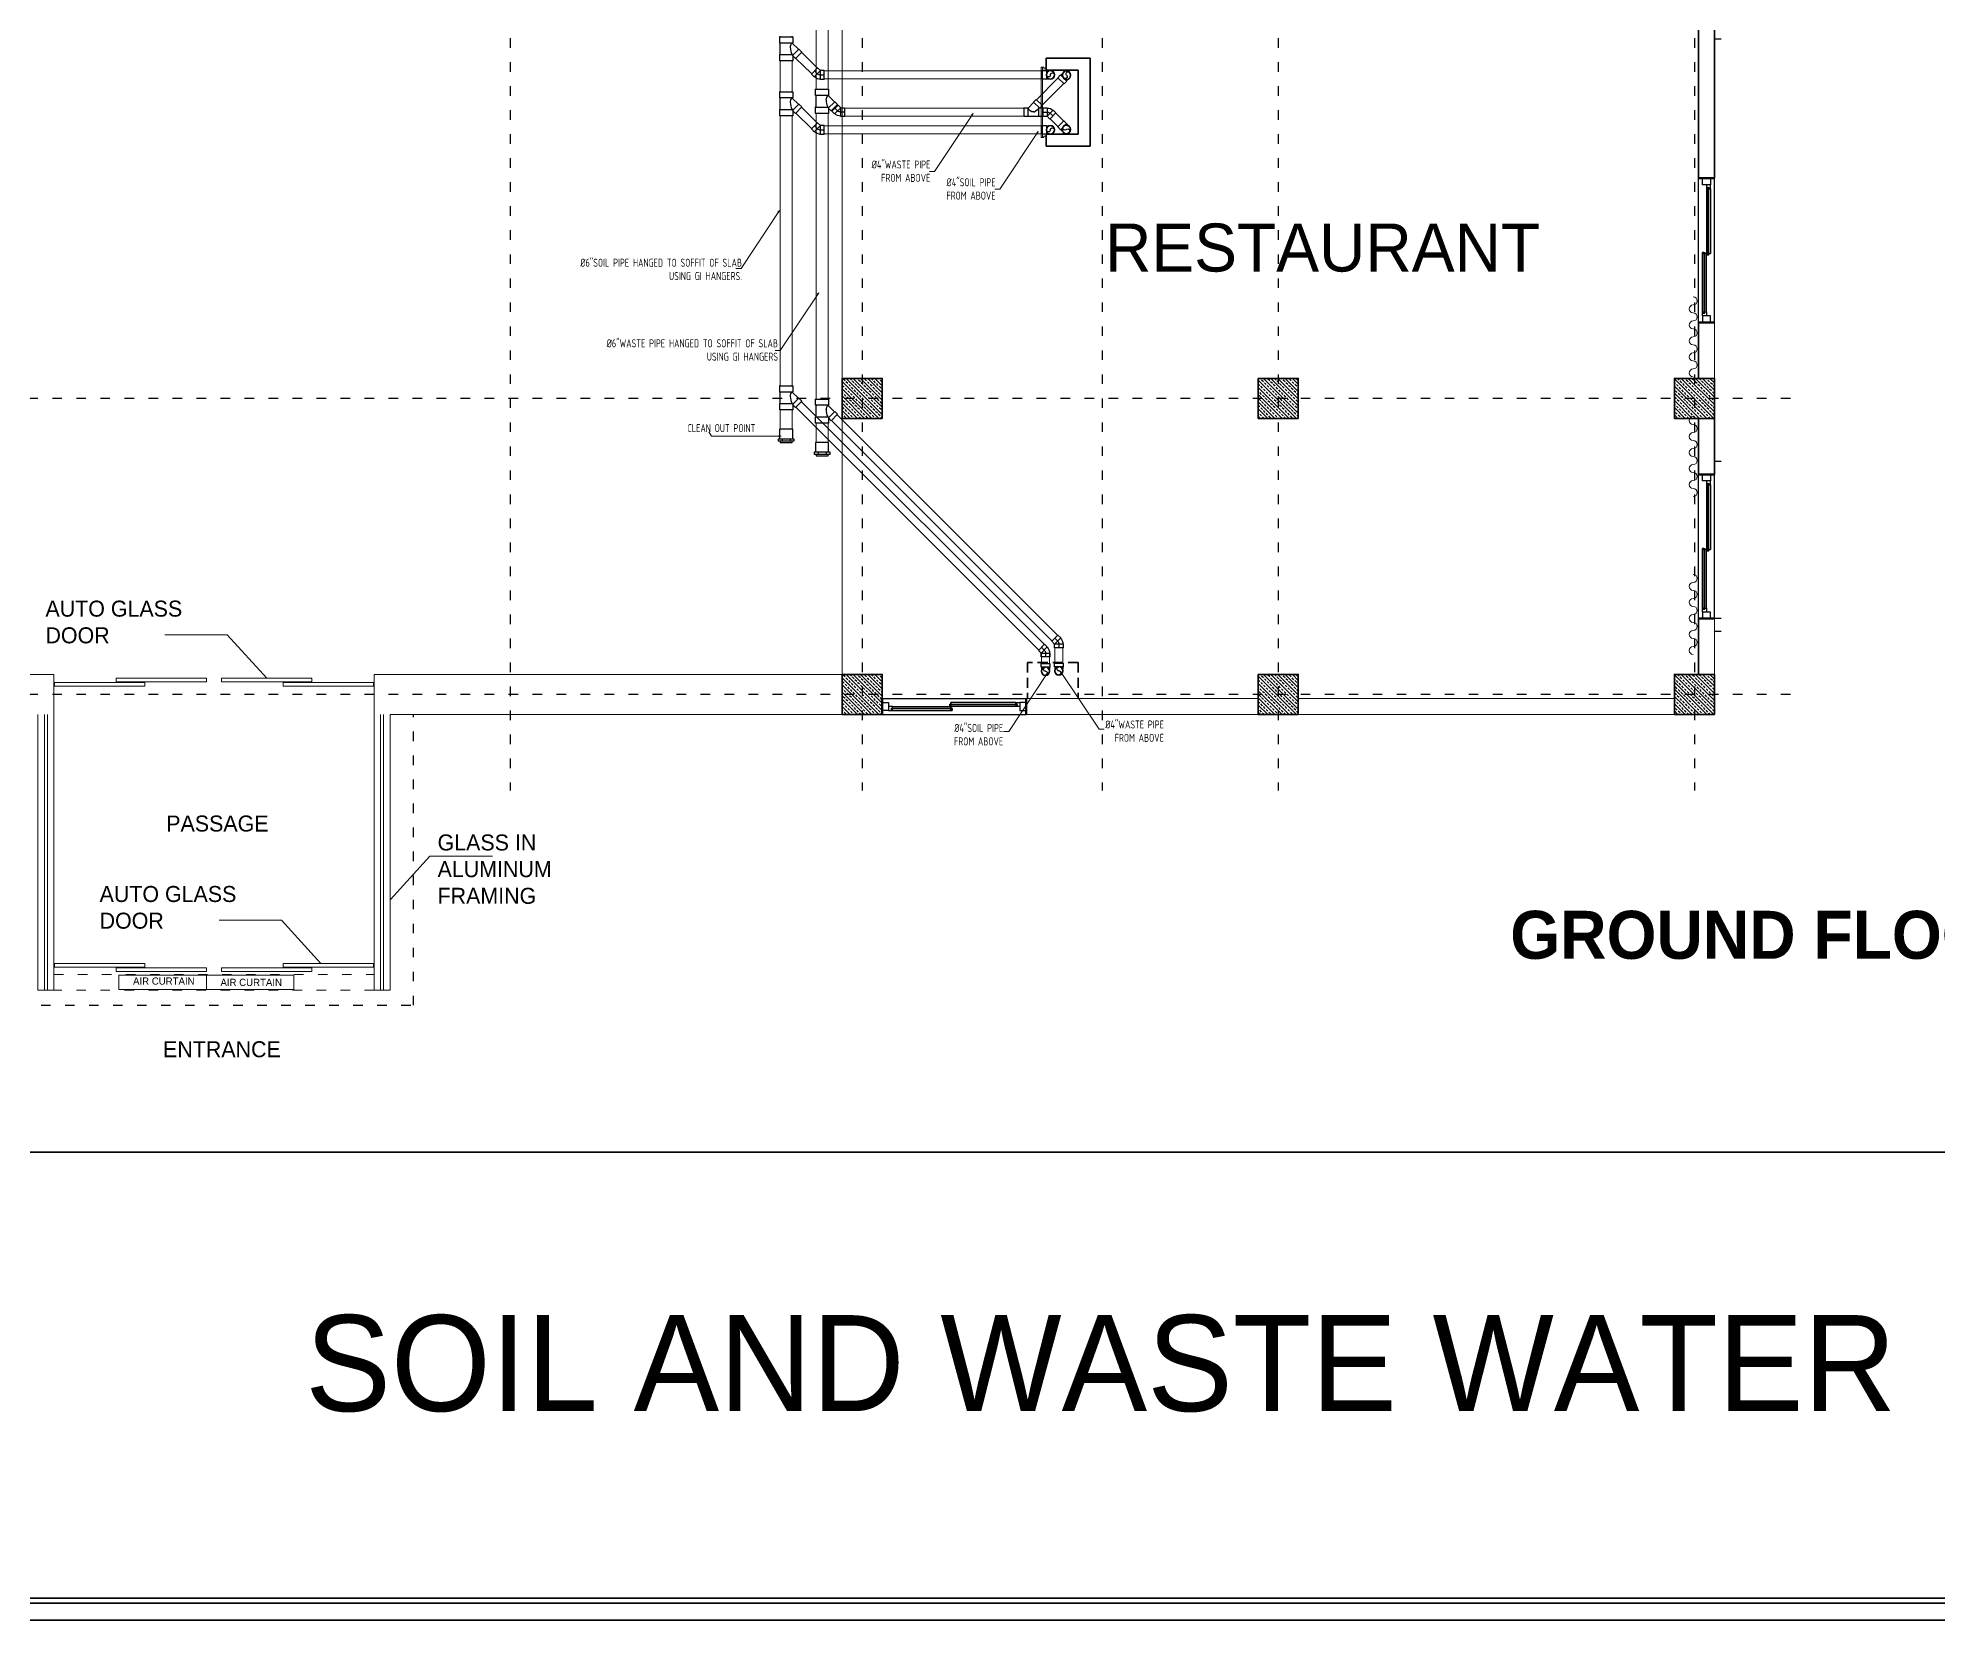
# Model space of a CAD drawing. Header units: millimetres. Extents: x 626118 to 667468, y 4481694 to 4492717.
# Drawn here: x 638980 to 641354, y 4487913 to 4489890 of the extents above; entities that cross this region are included whole.
import ezdxf

# ---------------------------------------------------------------- set-up
doc = ezdxf.new("R2010")
doc.units = ezdxf.units.MM
for name, pattern in [('ACAD_ISO03W100', [30, 12, -18]), ('CENTER2', [1.125, 0.75, -0.125, 0.125, -0.125]), ('DASHED', [19.05, 12.7, -6.35]), ('DUZ', [500, 500]), ('HIDDEN', [0.375, 0.25, -0.125])]:
    doc.linetypes.add(name, pattern=pattern)
doc.layers.get('0').update_dxf_attribs({"color": 1, "linetype": 'DUZ'})
for name, color, linetype in [('a-izdus', 2, 'HIDDEN'), ('AGAC', 116, 'Continuous'), ('DR-TEXT', 3, 'Continuous'), ('DR-WASTE PIPE', 5, 'CENTER2'), ('KOLTAR_F', 145, 'Continuous'), ('LOGO', 7, 'Continuous'), ('PEN', 161, 'Continuous'), ('PVC', 3, 'Continuous'), ('söve', 26, 'DUZ')]:
    doc.layers.add(name, color=color, linetype=linetype)
for name, color, linetype, lineweight in [('cam', 143, 'Continuous', 20), ('DUV', 220, 'Continuous', 50), ('DUVAR', 7, 'Continuous', 35), ('FE_PERDE', 205, 'Continuous', 15), ('gor25', 142, 'Continuous', 25), ('iç duvar', 7, 'Continuous', 50), ('KAPEN', 151, 'Continuous', 9), ('KOLON_F', 3, 'Continuous', 35)]:
    doc.layers.add(name, color=color, linetype=linetype, lineweight=lineweight)
doc.styles.add('din.shx', font='din.shx', dxfattribs={"width": 0.7})

# ---------------------------------------------------------------- blocks, each defined once
blk = doc.blocks.new('GEN_BLOCK00601')
at = {"linetype": 'Continuous', "ltscale": 50}
for centre, start, end in [((50, 50), 0, 180), ((150, 50), 180, 0), ((250, 50), 0, 180), ((350, 50), 180, 0), ((450, 50), 0, 180), ((550, 50), 180, 0), ((650, 50), 0, 180), ((750, 50), 180, 0), ((850, 50), 0, 180), ((950, 50), 180, 0)]:
    blk.add_arc(centre, 50, start, end, dxfattribs=at)
for tag in ['FLOOR', 'Sfb']:
    blk.add_attdef(tag, (0, 0), '', height=1)
blk = doc.blocks.new('PVC4')
for p, q in [((-55, 57), (-60, 57)), ((0, 57), (5, 57)), ((-55, -57), (-60, -57)), ((0, -57), (5, -57))]:
    blk.add_line(p, q)
blk.add_lwpolyline([(0, -62), (0, 62), (-55, 62), (-55, -62)], close=True)
blk = doc.blocks.new('P904A')
for p, q in [((-57, -57), (-57, -24)), ((57, -57), (57, -24))]:
    blk.add_line(p, q)
blk.add_circle((0, 0), 62)
at = {"color": 9}
blk.add_circle((0, 0), 57, dxfattribs=at)
for centre, start, end in [((0, -28), 90, 270), ((0, 28), 270, 90)]:
    blk.add_arc(centre, 28.5, start, end, dxfattribs=at)
at = {"rotation": 270}
blk.add_blockref('PVC4', (0, -112), dxfattribs=at)
blk = doc.blocks.new('PVC6')
for p, q in [((-86.5, 82.5), (-93, 82.5)), ((0, 82.5), (6.5, 82.5)), ((-86.5, -82.5), (-93, -82.5)), ((0, -82.5), (6.5, -82.5))]:
    blk.add_line(p, q)
blk.add_lwpolyline([(0, -89), (0, 89), (-81.5, 89, 0.4142136), (-86.5, 84), (-86.5, -84, 0.4142136), (-81.5, -89)], format="xyb", close=True)
blk = doc.blocks.new('PY64')
for p, q in [((-82, 162), (-82, 2)), ((79, -1), (171, 91))]:
    blk.add_line(p, q)
at = {"color": 9}
for centre, radius, start, end in [((298, 60), 238, 154.7041, 180), ((142, 60), 82.9, 180, 223.6032)]:
    blk.add_arc(centre, radius, start, end, dxfattribs=at)
for name, p, rotation in [('PVC6', (0, 248), 90), ('PVC6', (0, -84), 270), ('PVC4', (170, 170), 44.9999999999999)]:
    blk.add_blockref(name, p, dxfattribs=dict(rotation=rotation))
blk = doc.blocks.new('P454')
at = {"color": 8}
blk.add_lwpolyline([(57, 57), (18, 18, 0.198912), (0, -25), (0, -80)], format="xyb", dxfattribs=at)
blk.add_arc((60, -25), 117, 135, 180)
for p, rotation in [((57, 57), 45), ((0, -80), 270)]:
    blk.add_blockref('PVC4', p, dxfattribs=dict(rotation=rotation))
blk = doc.blocks.new('PY4')
for p, q in [((-57, -27), (-57, 129)), ((0, 57), (51, 129)), ((57, -24), (139, 58))]:
    blk.add_line(p, q)
blk.add_arc((86, 57), 85.5, 180, 250.5288)
for p, rotation in [((0, 184), 90), ((137, 137), 45), ((0, -82), 270)]:
    blk.add_blockref('PVC4', p, dxfattribs=dict(rotation=rotation))
blk = doc.blocks.new('PFS4-M')
at = {"color": 9}
for p, q in [((34, 38), (16, 38)), ((34, -38), (16, -38))]:
    blk.add_line(p, q, dxfattribs=at)
for p, q in [((127, 62), (34, 62)), ((127, -62), (127, 62)), ((127, 57), (132, 57)), ((34, -62), (127, -62)), ((127, -57), (132, -57))]:
    blk.add_line(p, q)
blk.add_lwpolyline([(16, 57), (0, 57), (0, -57), (16, -57)])
blk.add_lwpolyline([(34, -76), (34, 76), (16, 76), (16, -76)], close=True)
blk = doc.blocks.new('A$C9070866a')
at = {"layer": 'iç duvar', "color": 1, "linetype": 'Continuous', "lineweight": 5}
for p, q in [((54.5, 72.2, 0), (6.4, 0)), ((54.5, 72.2, 0), (52.5, 70.3)), ((54.5, 72.2, 0), (53.4, 69.6)), ((6.4, 0), (0, 0))]:
    blk.add_line(p, q, dxfattribs=at)

msp = doc.modelspace()

# ---------------------------------------------------------------- hatches: boundary and pattern name
at = {"layer": 'KOLTAR_F'}
h = msp.add_hatch(dxfattribs=at)
h.set_pattern_fill('ANSI33', color=256, angle=90, style=0)
h.set_pattern_definition([(135, (5143517.9514, 3828830.847), (-4.4901280605, -4.4901280605), []), (135, (5143517.9514, 3828835.337), (-4.4901280605, -4.4901280605), [3.175, -1.5875])])
h.paths.add_polyline_path([(640035.48, 4489414.33), (640035.48, 4489464.33), (639985.48, 4489464.33), (639985.48, 4489414.33)])
h = msp.add_hatch(dxfattribs=at)
h.set_pattern_fill('ANSI33', color=256, angle=90, style=0)
h.set_pattern_definition([(135, (5142997.9514, 3828830.847), (-4.4901280605, -4.4901280605), []), (135, (5142997.9514, 3828835.337), (-4.4901280605, -4.4901280605), [3.175, -1.5875])])
h.paths.add_polyline_path([(640555.48, 4489414.33), (640555.48, 4489464.33), (640505.48, 4489464.33), (640505.48, 4489414.33)])
h = msp.add_hatch(dxfattribs=at)
h.set_pattern_fill('ANSI33', color=256, angle=90, style=0)
h.set_pattern_definition([(135, (5142477.9514, 3828830.847), (-4.4901280605, -4.4901280605), []), (135, (5142477.9514, 3828835.337), (-4.4901280605, -4.4901280605), [3.175, -1.5875])])
h.paths.add_polyline_path([(641075.48, 4489414.33), (641075.48, 4489464.33), (641025.48, 4489464.33), (641025.48, 4489414.33)])
h = msp.add_hatch(dxfattribs=at)
h.set_pattern_fill('ANSI33', color=256, angle=90, style=0)
h.set_pattern_definition([(135, (5143517.9514, 3828460.847), (-4.4901280605, -4.4901280605), []), (135, (5143517.9514, 3828465.337), (-4.4901280605, -4.4901280605), [3.175, -1.5875])])
h.paths.add_polyline_path([(640035.48, 4489044.33), (640035.48, 4489094.33), (639985.48, 4489094.33), (639985.48, 4489044.33)])
h = msp.add_hatch(dxfattribs=at)
h.set_pattern_fill('ANSI33', color=256, angle=90, style=0)
h.set_pattern_definition([(135, (5142997.9514, 3828460.847), (-4.4901280605, -4.4901280605), []), (135, (5142997.9514, 3828465.337), (-4.4901280605, -4.4901280605), [3.175, -1.5875])])
h.paths.add_polyline_path([(640555.48, 4489044.33), (640555.48, 4489094.33), (640505.48, 4489094.33), (640505.48, 4489044.33)])
h = msp.add_hatch(dxfattribs=at)
h.set_pattern_fill('ANSI33', color=256, angle=90, style=0)
h.set_pattern_definition([(135, (5142477.9514, 3828460.847), (-4.4901280605, -4.4901280605), []), (135, (5142477.9514, 3828465.337), (-4.4901280605, -4.4901280605), [3.175, -1.5875])])
h.paths.add_polyline_path([(641075.48, 4489044.33), (641075.48, 4489094.33), (641025.48, 4489094.33), (641025.48, 4489044.33)])

# ---------------------------------------------------------------- linework, layer by layer
at = {"color": 232, "linetype": 'ACAD_ISO03W100'}
for p, q in [((639570.48, 4492079.33), (639570.48, 4488949.33)), ((640010.48, 4492079.33), (640010.48, 4488949.33)), ((640310.48, 4492079.33), (640310.48, 4488949.33)), ((640530.48, 4492079.33), (640530.48, 4488949.33)), ((641050.48, 4492079.33), (641050.48, 4488949.33)), ((641170.48, 4489439.33), (637230.48, 4489439.33)), ((641170.48, 4489069.33), (637230.48, 4489069.33)), ((639449.86, 4488680.88), (639449.86, 4489044.33)), ((638954.28, 4488680.88), (639449.86, 4488680.88))]:
    msp.add_line(p, q, dxfattribs=at)
at = {"layer": 'a-izdus', "color": 252, "linetype": 'Continuous', "lineweight": 5, "true_color": 0x939598}
for p, q in [((639217.11, 4489144.03), (639139.14, 4489144.03)), ((639266.4, 4489089.87), (639217.11, 4489144.03)), ((639421.09, 4488813.13), (639470.37, 4488867.29)), ((639470.37, 4488867.29), (639548.35, 4488867.29)), ((639284.77, 4488787.42), (639206.8, 4488787.42)), ((639334.06, 4488733.26), (639284.77, 4488787.42))]:
    msp.add_line(p, q, dxfattribs=at)
at = {"layer": 'a-izdus', "color": 252, "linetype": 'ACAD_ISO03W100', "lineweight": 5, "true_color": 0x939598}
msp.add_lwpolyline([(639000.48, 4488719.4), (639400.48, 4488719.4), (639400.48, 4488699.83), (639000.48, 4488699.83)], close=True, dxfattribs=at)
at = {"layer": 'a-izdus', "color": 252, "linetype": 'Continuous', "lineweight": 5, "true_color": 0x939598}
for points in [[(639081.55, 4488718.37), (639190.98, 4488718.37), (639190.98, 4488700.76), (639081.55, 4488700.76)], [(639190.98, 4488718.37), (639300.42, 4488718.37), (639300.42, 4488700.76), (639190.98, 4488700.76)]]:
    msp.add_lwpolyline(points, close=True, dxfattribs=at)
at = {"layer": 'AGAC'}
for p, q in [((641055.48, 4489534.33), (641055.48, 4489714.33)), ((641075.48, 4489534.33), (641075.48, 4489714.33)), ((641055.48, 4489164.33), (641055.48, 4489344.33)), ((641075.48, 4489164.33), (641075.48, 4489344.33)), ((640035.48, 4489064.33), (640215.48, 4489064.33)), ((640035.48, 4489044.33), (640215.48, 4489044.33))]:
    msp.add_line(p, q, dxfattribs=at)
at = {"layer": 'cam'}
for p, q in [((641067.48, 4489702.83), (641067.48, 4489618.83)), ((641067.98, 4489702.83), (641067.98, 4489618.83)), ((641068.48, 4489702.83), (641068.48, 4489618.83)), ((641062.48, 4489545.83), (641062.48, 4489621.83)), ((641062.98, 4489545.83), (641062.98, 4489621.83)), ((641063.48, 4489545.83), (641063.48, 4489621.83)), ((641067.48, 4489332.83), (641067.48, 4489248.83)), ((641067.98, 4489332.83), (641067.98, 4489248.83)), ((641068.48, 4489332.83), (641068.48, 4489248.83)), ((641062.48, 4489175.83), (641062.48, 4489251.83)), ((641062.98, 4489175.83), (641062.98, 4489251.83)), ((641063.48, 4489175.83), (641063.48, 4489251.83)), ((640046.98, 4489052.33), (640122.98, 4489052.33)), ((640046.98, 4489051.83), (640122.98, 4489051.83)), ((640046.98, 4489051.33), (640122.98, 4489051.33)), ((640203.98, 4489057.33), (640119.98, 4489057.33)), ((640203.98, 4489056.83), (640119.98, 4489056.83)), ((640203.98, 4489056.33), (640119.98, 4489056.33))]:
    msp.add_line(p, q, dxfattribs=at)
at = {"layer": 'DR-WASTE PIPE', "linetype": 'Continuous', "lineweight": 18, "ltscale": 12}
for p, q in [((639952.79, 4489825.66), (639952.79, 4490535.72)), ((639967.78, 4489825.66), (639967.78, 4490535.72)), ((640228.68, 4489813.03), (640255.11, 4489839.46)), ((640262.18, 4489832.42), (640235.74, 4489805.97)), ((640212.27, 4489802.17), (639988.4, 4489802.17)), ((639952.79, 4489439.11), (639952.79, 4489795.48)), ((639967.78, 4489439.11), (639967.78, 4489795.48)), ((640212.49, 4489792.19), (639988.4, 4489792.19)), ((640254.87, 4489779.09), (640245.49, 4489788.54)), ((640261.95, 4489786.12), (640252.38, 4489795.76)), ((639972.05, 4489411.8), (640247.53, 4489136.33)), ((639979.11, 4489418.86), (640254.9, 4489143.08)), ((640251.33, 4489132.4), (640251.33, 4489132.69)), ((640251.35, 4489109.06), (640251.34, 4489127.58)), ((640261.32, 4489132.4), (640261.32, 4489132.59)), ((640261.32, 4489109.06), (640261.32, 4489127.58))]:
    msp.add_line(p, q, dxfattribs=at)
at = {"layer": 'DR-WASTE PIPE', "color": 6, "ltscale": 12}
for p, q in [((639923.07, 4489883.43, 0), (639923.07, 4489883.32, 0)), ((639923.07, 4489868.95, 0), (639923.07, 4489868.9, 0))]:
    msp.add_line(p, q, dxfattribs=at)
at = {"layer": 'DR-WASTE PIPE', "color": 6, "linetype": 'Continuous', "lineweight": 18, "ltscale": 12}
for p, q in [((639908.16, 4489822.58, -0.01), (639908.17, 4489861.04, -0.01)), ((639923.07, 4489861.04, 0), (639923.07, 4489822.58, 0)), ((639947.2, 4489845.2), (639927.67, 4489864.17, 0)), ((639954.26, 4489852.27), (639935, 4489871.5, 0)), ((640235.45, 4489848.46), (639963.44, 4489848.46)), ((640235.45, 4489838.49), (639963.44, 4489838.47)), ((639954.24, 4489783.63), (639934.97, 4489802.86, 0)), ((639908.07, 4489455.7, 0), (639908.16, 4489792.41, -0.01)), ((639923.07, 4489792.41, 0), (639923.07, 4489455.7, 0)), ((639947.17, 4489776.57), (639927.65, 4489795.54, 0)), ((640235.42, 4489779.83), (639963.42, 4489779.83)), ((640235.42, 4489769.86), (639963.42, 4489769.84)), ((639908.07, 4489424.35, 0), (639908.07, 4489401.38, 0)), ((639922.98, 4489401.38, -0.01), (639922.98, 4489424.35, -0.01)), ((639927.59, 4489428.14, 0), (640230.78, 4489124.96, 0)), ((639934.4, 4489435.46, 0), (640238.16, 4489131.72, 0)), ((639952.87, 4489407.75, 0), (639952.87, 4489384.79, 0)), ((639967.79, 4489384.79, 0), (639967.78, 4489407.75))]:
    msp.add_line(p, q, dxfattribs=at)
at = {"layer": 'DUV'}
for p, q in [((641055.48, 4489714.33), (641075.48, 4489714.33)), ((641055.48, 4489714.33), (641075.48, 4489714.33)), ((641055.48, 4489714.33), (641075.48, 4489714.33)), ((641055.48, 4489534.33), (641075.48, 4489534.33)), ((641055.48, 4489534.33), (641075.48, 4489534.33)), ((641055.48, 4489534.33), (641075.48, 4489534.33)), ((641055.48, 4489344.33), (641075.48, 4489344.33)), ((641055.48, 4489164.33), (641075.48, 4489164.33)), ((640035.48, 4489044.33), (640035.48, 4489064.33)), ((640215.48, 4489044.33), (640215.48, 4489064.33))]:
    msp.add_line(p, q, dxfattribs=at)
at = {"layer": 'DUVAR'}
for p, q in [((641055.48, 4489714.33), (641055.48, 4489904.33)), ((641075.48, 4489714.33), (641075.48, 4489904.33)), ((640295.48, 4489864.33), (640240.48, 4489864.33)), ((640240.48, 4489849.33), (640240.48, 4489864.33)), ((640280.48, 4489849.33), (640240.48, 4489849.33)), ((640280.48, 4489849.33), (640280.48, 4489769.33)), ((640295.48, 4489754.33), (640295.48, 4489864.33)), ((640280.48, 4489769.33), (640240.48, 4489769.33)), ((640240.48, 4489768.08), (640240.48, 4489754.33)), ((640295.48, 4489754.33), (640240.48, 4489754.33)), ((641055.48, 4489714.33), (641075.48, 4489714.33)), ((641055.48, 4489534.33), (641075.48, 4489534.33)), ((641055.48, 4489534.33), (641055.48, 4489464.33)), ((641055.48, 4489344.33), (641055.48, 4489414.33)), ((641075.48, 4489344.33), (641075.48, 4489414.33)), ((641055.48, 4489344.33), (641075.48, 4489344.33)), ((641055.48, 4489164.33), (641055.48, 4489094.33)), ((641055.48, 4489164.33), (641075.48, 4489164.33)), ((640035.48, 4489044.33), (640035.48, 4489064.33)), ((640215.48, 4489044.33), (640215.48, 4489064.33)), ((643826.42, 4488497.22), (636681.02, 4488497.22))]:
    msp.add_line(p, q, dxfattribs=at)
at = {"layer": 'DUVAR', "linetype": 'DASHED'}
for p, q in [((640280.48, 4489109.33), (640216.91, 4489109.33)), ((640216.91, 4489109.33), (640216.91, 4489064.33)), ((640280.48, 4489109.33), (640280.48, 4489064.33))]:
    msp.add_line(p, q, dxfattribs=at)
at = {"layer": 'DUVAR'}
for points in [[(636653.72, 4492712.69), (643853.72, 4492712.69), (643853.72, 4487912.69), (636653.72, 4487912.69)], [(636674.72, 4492691.69), (643832.72, 4492691.69), (643832.72, 4487933.69), (636674.72, 4487933.69)], [(636681.02, 4492685.39), (643826.42, 4492685.39), (643826.42, 4487939.99), (636681.02, 4487939.99)]]:
    msp.add_lwpolyline(points, close=True, dxfattribs=at)
at = {"layer": 'gor25'}
for p, q in [((641065.48, 4489701.33), (641065.48, 4489620.33)), ((641070.48, 4489701.33), (641070.48, 4489620.33)), ((641060.48, 4489547.33), (641060.48, 4489620.33)), ((641065.48, 4489547.33), (641065.48, 4489620.33)), ((641065.48, 4489331.33), (641065.48, 4489250.33)), ((641070.48, 4489331.33), (641070.48, 4489250.33)), ((641060.48, 4489177.33), (641060.48, 4489250.33)), ((641065.48, 4489177.33), (641065.48, 4489250.33)), ((640048.48, 4489054.33), (640121.48, 4489054.33)), ((640048.48, 4489049.33), (640121.48, 4489049.33)), ((640202.48, 4489059.33), (640121.48, 4489059.33)), ((640202.48, 4489054.33), (640121.48, 4489054.33))]:
    msp.add_line(p, q, dxfattribs=at)
at = {"layer": 'iç duvar', "color": 252, "linetype": 'Continuous', "lineweight": 5, "true_color": 0x939598}
msp.add_line((639985.48, 4490154.33), (639985.48, 4489464.33), dxfattribs=at)
at = {"layer": 'iç duvar', "color": 7, "lineweight": 18}
for p, q in [((641075.48, 4489534.33), (641075.48, 4489464.33)), ((641075.48, 4489164.33), (641075.48, 4489094.33)), ((639420.48, 4489044.33), (639985.48, 4489044.33)), ((640505.48, 4489064.33), (640215.48, 4489064.33)), ((640240.48, 4489044.33), (640215.48, 4489044.33)), ((640505.48, 4489044.33), (640240.48, 4489044.33)), ((641025.48, 4489064.33), (640555.48, 4489064.33)), ((641025.48, 4489044.33), (640555.48, 4489044.33)), ((639000.48, 4488699.83), (638980.48, 4488699.83)), ((639400.48, 4488699.83), (639420.48, 4488699.83))]:
    msp.add_line(p, q, dxfattribs=at)
at = {"layer": 'iç duvar', "color": 1, "linetype": 'Continuous', "lineweight": 5}
for p, q in [((640234.6, 4489108.57), (640234.6, 4489120.22)), ((640244.58, 4489108.57), (640244.58, 4489120.22))]:
    msp.add_line(p, q, dxfattribs=at)
at = {"layer": 'iç duvar', "color": 7, "linetype": 'Continuous', "lineweight": 5}
msp.add_lwpolyline([(639000.48, 4489094.33), (638415.48, 4489094.33), (638415.48, 4490154.33), (639985.48, 4490154.33), (639985.48, 4489094.33), (639400.48, 4489094.33)], dxfattribs=at)
at = {"layer": 'KAPEN'}
for p, q in [((639000.48, 4489094.33), (639000.48, 4488699.83)), ((639400.48, 4489094.33), (639400.48, 4488699.83)), ((638980.48, 4489044.33), (638980.48, 4488699.83)), ((638988.48, 4489044.33), (638988.48, 4488699.83)), ((638992.48, 4489044.33), (638992.48, 4488699.83)), ((639000.48, 4489044.33), (639000.48, 4488699.83)), ((639000.48, 4489044.33), (639000.48, 4488699.83)), ((639408.48, 4489044.33), (639408.48, 4488699.83)), ((639412.48, 4489044.33), (639412.48, 4488699.83)), ((639420.48, 4489044.33), (639420.48, 4488699.83))]:
    msp.add_line(p, q, dxfattribs=at)
for points in [[(640235.98, 4489809.33), (640235.98, 4489853.33), (640233.98, 4489853.33), (640233.98, 4489809.33)], [(640235.98, 4489809.33), (640235.98, 4489765.33), (640233.98, 4489765.33), (640233.98, 4489809.33)]]:
    msp.add_lwpolyline(points, dxfattribs=at)
for points in [[(640235.98, 4489849.33), (640235.98, 4489853.33), (640237.48, 4489853.33), (640237.48, 4489851.83), (640240.48, 4489851.83), (640240.48, 4489849.33), (640235.98, 4489849.33)], [(640235.98, 4489849.33), (640235.98, 4489853.33), (640237.48, 4489853.33), (640237.48, 4489851.83), (640240.48, 4489851.83), (640240.48, 4489849.33), (640235.98, 4489849.33)], [(640235.98, 4489769.33), (640235.98, 4489765.33), (640237.48, 4489765.33), (640237.48, 4489766.83), (640240.48, 4489766.83), (640240.48, 4489769.33), (640235.98, 4489769.33)], [(639078.08, 4489085.06), (639191.06, 4489085.06), (639191.06, 4489089.87), (639078.08, 4489089.87)], [(639322.89, 4489085.06), (639209.91, 4489085.06), (639209.91, 4489089.87), (639322.89, 4489089.87)], [(639001, 4489079.63), (639113.98, 4489079.63), (639113.98, 4489084.44), (639001, 4489084.44)], [(639399.97, 4489079.63), (639286.99, 4489079.63), (639286.99, 4489084.44), (639399.97, 4489084.44)], [(639001, 4488733.26), (639113.98, 4488733.26), (639113.98, 4488728.45), (639001, 4488728.45)], [(639399.97, 4488733.26), (639286.99, 4488733.26), (639286.99, 4488728.45), (639399.97, 4488728.45)], [(639078.08, 4488727.83), (639191.06, 4488727.83), (639191.06, 4488723.02), (639078.08, 4488723.02)], [(639322.89, 4488727.83), (639209.91, 4488727.83), (639209.91, 4488723.02), (639322.89, 4488723.02)]]:
    msp.add_lwpolyline(points, close=True, dxfattribs=at)
at = {"layer": 'KOLON_F'}
for points in [[(640035.48, 4489414.33), (640035.48, 4489464.33), (639985.48, 4489464.33), (639985.48, 4489414.33)], [(640555.48, 4489414.33), (640555.48, 4489464.33), (640505.48, 4489464.33), (640505.48, 4489414.33)], [(640555.48, 4489414.33), (640555.48, 4489464.33), (640505.48, 4489464.33), (640505.48, 4489414.33)], [(641075.48, 4489414.33), (641075.48, 4489464.33), (641025.48, 4489464.33), (641025.48, 4489414.33)], [(641075.48, 4489414.33), (641075.48, 4489464.33), (641025.48, 4489464.33), (641025.48, 4489414.33)], [(640035.48, 4489044.33), (640035.48, 4489094.33), (639985.48, 4489094.33), (639985.48, 4489044.33)], [(640555.48, 4489044.33), (640555.48, 4489094.33), (640505.48, 4489094.33), (640505.48, 4489044.33)], [(641075.48, 4489044.33), (641075.48, 4489094.33), (641025.48, 4489094.33), (641025.48, 4489044.33)]]:
    msp.add_lwpolyline(points, close=True, dxfattribs=at)
at = {"layer": 'PEN'}
for points in [[(641070.48, 4489706.33), (641070.48, 4489706.33), (641060.48, 4489706.33), (641060.48, 4489714.33), (641060.48, 4489714.33), (641070.48, 4489714.33), (641070.48, 4489714.33), (641070.48, 4489714.33), (641070.48, 4489706.33)], [(641070.48, 4489706.33), (641070.48, 4489706.33), (641065.48, 4489706.33), (641065.48, 4489702.83), (641067.48, 4489702.83), (641068.48, 4489702.83), (641068.48, 4489701.33), (641070.48, 4489701.33), (641070.48, 4489706.33)], [(641065.48, 4489702.83), (641065.48, 4489701.33), (641067.48, 4489701.33), (641067.48, 4489702.83)], [(641065.48, 4489620.33), (641065.48, 4489620.33), (641060.48, 4489620.33), (641060.48, 4489621.83), (641062.48, 4489621.83), (641063.48, 4489621.83), (641063.48, 4489620.33), (641065.48, 4489620.33), (641065.48, 4489620.33)], [(641060.48, 4489621.83), (641060.48, 4489620.33), (641062.48, 4489620.33), (641062.48, 4489621.83)], [(641065.48, 4489618.83), (641065.48, 4489620.33), (641067.48, 4489620.33), (641067.48, 4489618.83)], [(641070.48, 4489620.33), (641070.48, 4489620.33), (641065.48, 4489620.33), (641065.48, 4489618.83), (641067.48, 4489618.83), (641068.48, 4489618.83), (641068.48, 4489620.33), (641070.48, 4489620.33), (641070.48, 4489620.33)], [(641065.48, 4489542.33), (641065.48, 4489542.33), (641060.48, 4489542.33), (641060.48, 4489545.83), (641062.48, 4489545.83), (641063.48, 4489545.83), (641063.48, 4489547.33), (641065.48, 4489547.33), (641065.48, 4489542.33)], [(641060.48, 4489545.83), (641060.48, 4489547.33), (641062.48, 4489547.33), (641062.48, 4489545.83)], [(641070.48, 4489542.33), (641070.48, 4489542.33), (641060.48, 4489542.33), (641060.48, 4489534.33), (641060.48, 4489534.33), (641070.48, 4489534.33), (641070.48, 4489534.33), (641070.48, 4489534.33), (641070.48, 4489542.33)], [(641070.48, 4489336.33), (641070.48, 4489336.33), (641060.48, 4489336.33), (641060.48, 4489344.33), (641060.48, 4489344.33), (641070.48, 4489344.33), (641070.48, 4489344.33), (641070.48, 4489344.33), (641070.48, 4489336.33)], [(641070.48, 4489336.33), (641070.48, 4489336.33), (641065.48, 4489336.33), (641065.48, 4489332.83), (641067.48, 4489332.83), (641068.48, 4489332.83), (641068.48, 4489331.33), (641070.48, 4489331.33), (641070.48, 4489336.33)], [(641065.48, 4489332.83), (641065.48, 4489331.33), (641067.48, 4489331.33), (641067.48, 4489332.83)], [(641065.48, 4489250.33), (641065.48, 4489250.33), (641060.48, 4489250.33), (641060.48, 4489251.83), (641062.48, 4489251.83), (641063.48, 4489251.83), (641063.48, 4489250.33), (641065.48, 4489250.33), (641065.48, 4489250.33)], [(641060.48, 4489251.83), (641060.48, 4489250.33), (641062.48, 4489250.33), (641062.48, 4489251.83)], [(641065.48, 4489248.83), (641065.48, 4489250.33), (641067.48, 4489250.33), (641067.48, 4489248.83)], [(641070.48, 4489250.33), (641070.48, 4489250.33), (641065.48, 4489250.33), (641065.48, 4489248.83), (641067.48, 4489248.83), (641068.48, 4489248.83), (641068.48, 4489250.33), (641070.48, 4489250.33), (641070.48, 4489250.33)], [(641065.48, 4489172.33), (641065.48, 4489172.33), (641060.48, 4489172.33), (641060.48, 4489175.83), (641062.48, 4489175.83), (641063.48, 4489175.83), (641063.48, 4489177.33), (641065.48, 4489177.33), (641065.48, 4489172.33)], [(641060.48, 4489175.83), (641060.48, 4489177.33), (641062.48, 4489177.33), (641062.48, 4489175.83)], [(641070.48, 4489172.33), (641070.48, 4489172.33), (641060.48, 4489172.33), (641060.48, 4489164.33), (641060.48, 4489164.33), (641070.48, 4489164.33), (641070.48, 4489164.33), (641070.48, 4489164.33), (641070.48, 4489172.33)], [(640043.48, 4489059.33), (640043.48, 4489059.33), (640043.48, 4489049.33), (640035.48, 4489049.33), (640035.48, 4489049.33), (640035.48, 4489059.33), (640035.48, 4489059.33), (640035.48, 4489059.33), (640043.48, 4489059.33)], [(640043.48, 4489054.33), (640043.48, 4489054.33), (640043.48, 4489049.33), (640046.98, 4489049.33), (640046.98, 4489051.33), (640046.98, 4489052.33), (640048.48, 4489052.33), (640048.48, 4489054.33), (640043.48, 4489054.33)], [(640046.98, 4489049.33), (640048.48, 4489049.33), (640048.48, 4489051.33), (640046.98, 4489051.33)], [(640121.48, 4489059.33), (640121.48, 4489059.33), (640121.48, 4489054.33), (640119.98, 4489054.33), (640119.98, 4489056.33), (640119.98, 4489057.33), (640121.48, 4489057.33), (640121.48, 4489059.33), (640121.48, 4489059.33)], [(640119.98, 4489054.33), (640121.48, 4489054.33), (640121.48, 4489056.33), (640119.98, 4489056.33)], [(640121.48, 4489054.33), (640121.48, 4489054.33), (640121.48, 4489049.33), (640122.98, 4489049.33), (640122.98, 4489051.33), (640122.98, 4489052.33), (640121.48, 4489052.33), (640121.48, 4489054.33), (640121.48, 4489054.33)], [(640122.98, 4489049.33), (640121.48, 4489049.33), (640121.48, 4489051.33), (640122.98, 4489051.33)], [(640207.48, 4489059.33), (640207.48, 4489059.33), (640207.48, 4489054.33), (640203.98, 4489054.33), (640203.98, 4489056.33), (640203.98, 4489057.33), (640202.48, 4489057.33), (640202.48, 4489059.33), (640207.48, 4489059.33)], [(640203.98, 4489054.33), (640202.48, 4489054.33), (640202.48, 4489056.33), (640203.98, 4489056.33)], [(640207.48, 4489059.33), (640207.48, 4489059.33), (640207.48, 4489049.33), (640215.48, 4489049.33), (640215.48, 4489049.33), (640215.48, 4489059.33), (640215.48, 4489059.33), (640215.48, 4489059.33), (640207.48, 4489059.33)]]:
    msp.add_lwpolyline(points, close=True, dxfattribs=at)
at = {"layer": 'söve'}
for p, q in [((641084.07, 4489888.19), (641075.48, 4489888.19)), ((641083.86, 4489360.46), (641075.48, 4489360.46)), ((641084.07, 4489164.33), (641075.48, 4489164.33)), ((641084.07, 4489148.19), (641075.48, 4489148.19))]:
    msp.add_line(p, q, dxfattribs=at)

# ---------------------------------------------------------------- block references
at = {"layer": 'FE_PERDE', "extrusion": (0, 0, -1), "yscale": 0.10000020265579, "zscale": -0.10000020265579, "rotation": 270}
for p, xscale in [((-641053.98, 4489466.1), -0.10000020265579), ((-641053.98, 4489416.65), 0.10000020265579)]:
    msp.add_blockref('GEN_BLOCK00601', p, dxfattribs=dict(at, xscale=xscale))
at = {"layer": 'FE_PERDE', "xscale": 0.10000020265579, "yscale": 0.10000020265579, "zscale": 0.10000020265579, "rotation": 90.00000000000001}
msp.add_blockref('GEN_BLOCK00601', (641053.98, 4489119.33), dxfattribs=at)
at = {"layer": 'iç duvar', "color": 1, "linetype": 'Continuous', "lineweight": 5}
for p in [(640094.55, 4489722.97), (640176.11, 4489700.74), (639852.71, 4489601.75), (639901.79, 4489499.22), (640187.28, 4489023.17)]:
    msp.add_blockref('A$C9070866a', p, dxfattribs=at)
at = {"layer": 'iç duvar', "color": 1, "linetype": 'Continuous', "lineweight": 5, "rotation": 303.7618142967605}
msp.add_blockref('A$C9070866a', (639818.75, 4489397.47), dxfattribs=at)
at = {"layer": 'iç duvar', "color": 1, "linetype": 'Continuous', "lineweight": 5, "xscale": -1}
msp.add_blockref('A$C9070866a', (640312.93, 4489025.81), dxfattribs=at)
at = {"layer": 'PVC'}
for name, p, xscale, yscale, zscale, rotation in [('PY64', (639915.59, 4489883.58, 0), -0.090881797833463, 0.090881797833463, 0.090881797833463, 180), ('P454', (639955.99, 4489843.47), 0.08762939043845829, 0.08762939043845829, 0.08762939043845829, 90.00000000000001), ('P904A', (640245.68, 4489843.47), -0.08748200112126518, 0.08748200112126518, 0.08748200112126518, 270), ('P904A', (640265.87, 4489843.19), -0.08748200112126518, 0.08748200112126518, 0.08748200112126518, 315.1343432630909), ('PY64', (639960.25, 4489818.02, 0), -0.090881797833463, 0.090881797833463, 0.090881797833463, 180), ('PY64', (639915.57, 4489814.94, 0), -0.090881797833463, 0.090881797833463, 0.090881797833463, 180), ('P454', (639981.39, 4489797.11, 0), -0.08762939043845833, 0.08762939043845833, 0.08762939043845833, 225.0000000038769), ('PY4', (640219.89, 4489797.18), -0.08755647272676778, 0.08755647272676778, 0.08755647272676778, 270), ('P454', (640243.89, 4489797.18), -0.08762939043845827, 0.08762939043845827, 0.08762939043845827, 45.00000001071838), ('P454', (639955.97, 4489774.83), 0.08762939043845829, 0.08762939043845829, 0.08762939043845829, 90.00000000000001), ('P904A', (640245.66, 4489774.84), -0.08748200112126518, 0.08748200112126518, 0.08748200112126518, 270), ('P904A', (640265.62, 4489775.34), -0.08748200112126518, 0.08748200112126517, 0.08748200112126517, 224.7932117919453), ('PY64', (639915.57, 4489447.48, 0), -0.090881797833463, 0.090881797833463, 0.090881797833463, 180), ('PY64', (639960.29, 4489430.88), -0.090881797833463, 0.090881797833463, 0.090881797833463, 180), ('PFS4-M', (639915.5, 4489384.06, -0.01), 0.1312584736363632, 0.1312584736363632, 0.1312584736363632, 90), ('PFS4-M', (639960.31, 4489367.46, 0), 0.1312584736363632, 0.1312584736363632, 0.1312584736363632, 90), ('P904A', (640239.59, 4489098.33), -0.08748200112126518, 0.08748200112126518, 0.08748200112126518, 180), ('P904A', (640256.34, 4489098.82), -0.08748200112126518, 0.08748200112126518, 0.08748200112126518, 180)]:
    msp.add_blockref(name, p, dxfattribs=dict(at, xscale=xscale, yscale=yscale, zscale=zscale, rotation=rotation))
at = {"layer": 'PVC', "xscale": -0.08762939043845829, "yscale": 0.08762939043845829, "zscale": 0.08762939043845829}
for p in [(640256.33, 4489134.59), (640239.58, 4489123.23)]:
    msp.add_blockref('P454', p, dxfattribs=at)

# ---------------------------------------------------------------- texts
at = {"attachment_point": 1}
for s, width, gutter_width, insert, char_height in [('{\\fCentury Gothic|b0|i0|c162|p34;\\C7;RESTAURANT}', 402.7964, 12.5, (640313.92, 4489657.83), 60), ('{\\fCentury Gothic|b0|i0|c0|p34;\\C7;AUTO GLASS DOOR}', 175.9451, 12.5, (638989.83, 4489186.58), 20), ('{\\fCentury Gothic|b0|i0|c0|p34;\\C7;PASSAGE}', 175.9451, 12.5, (639140.8, 4488918.04), 20), ('{\\fCentury Gothic|b0|i0|c0|p34;\\C7;GLASS IN\\PALUMINUM FRAMING}', 175.9451, 12.5, (639479.84, 4488894.38), 20), ('{\\fCentury Gothic|b0|i0|c0|p34;\\C7;AUTO GLASS DOOR}', 175.9451, 12.5, (639057.49, 4488829.97), 20), ('{\\fCentury Gothic|b1|i0|c0|p34;\\C7;GROUND FLOOR}', 710.4957, 12.5, (640820.36, 4488798.95), 60), ('{\\fCentury Gothic|b0|i0|c0|p34;\\C7;AIR CURTAIN }', 79.1753, 5.62, (639099.29, 4488715.65), 9), ('{\\fCentury Gothic|b0|i0|c0|p34;\\C7;AIR CURTAIN }', 79.1753, 5.62, (639208.51, 4488714.06), 9), ('{\\fCentury Gothic|b0|i0|c0|p34;\\C7;ENTRANCE }', 175.9451, 12.5, (639136.81, 4488635.95), 20)]:
    msp.add_mtext_dynamic_manual_height_columns(s, width=width, gutter_width=gutter_width, heights=[0], dxfattribs=dict(at, insert=insert, char_height=char_height))
at = {"layer": 'DR-TEXT', "char_height": 10, "attachment_point": 9, "style": 'din.shx'}
for s, insert, width in [('%%C4"WASTE PIPE\\PFROM ABOVE ', (640095.66, 4489709.9, 0), 110.1758), ('%%C4"SOIL PIPE\\PFROM ABOVE ', (640177.21, 4489687.66, 0), 110.1758), ('%%C6"SOIL PIPE HANGED TO SOFFIT OF SLAB USING GI HANGERS.\\P ', (639860.27, 4489570.5, 0), 189.0034), ('%%C6"WASTE PIPE HANGED TO SOFFIT OF SLAB USING GI HANGERS ', (639905.27, 4489486.45, 0), 192.8363), ('CLEAN OUT POINT ', (639876.88, 4489397.14, 0), 110.1758), ('%%C4"SOIL PIPE\\PFROM ABOVE ', (640186.7, 4489005.7, 0), 110.1758), ('%%C4"WASTE PIPE\\PFROM ABOVE ', (640387.51, 4489010.1, 0), 110.1758)]:
    msp.add_mtext(s, dxfattribs=dict(at, insert=insert, width=width))
at = {"layer": 'LOGO', "insert": (639314.54, 4488293.74), "char_height": 120, "width": 2227.7163, "attachment_point": 1}
msp.add_mtext('{\\fGoudy Old Style|b0|i0|c0|p18;SOIL AND WASTE WATER}', dxfattribs=at)

doc.saveas('drawing.dxf')
